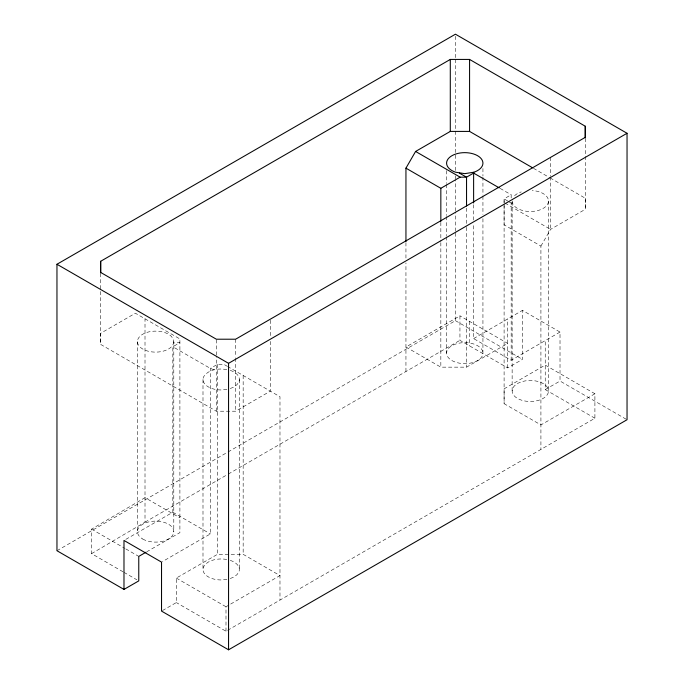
<?xml version="1.0" encoding="UTF-8"?>
<svg xmlns="http://www.w3.org/2000/svg" width="684" height="684" viewBox="0 0 684 684"><rect width="100%" height="100%" fill="white"/><g stroke="black" fill="none" stroke-linecap="round" stroke-linejoin="round"><path stroke-width="0.51" stroke-dasharray="3.42 2.56" d="M123.035 571.807L91.562 553.638L91.562 529.142L145.008 497.661L145.008 318.804M270.334 341.41L270.334 391.162L235.629 411.204L216.349 411.204L100.659 344.411L100.659 333.279L135.372 313.238L179.901 338.948L179.901 532.648L146.992 551.646M91.562 553.638L145.008 522.157L145.008 497.661L179.901 517.805M162.459 610.573L176.318 602.57L176.318 578.074L217.452 554.331L243.162 554.331L279.978 575.586L279.978 600.073M216.349 411.204L216.349 356.15M216.349 355.099L216.349 339.213M405.945 371.498L405.945 262.904M228.003 451.979L455.441 320.668L455.441 232.278M455.441 231.209L455.441 212.04M455.441 210.98L455.441 180.097M455.441 179.028L455.441 175.839M455.441 170.513L455.441 58.696M455.441 57.627L455.441 34.2M626.125 419.207L560.016 381.039L560.016 332.065L522.465 310.382L522.465 359.365L507.682 367.898L459.939 340.333L459.939 315.846L405.945 347.01L440.838 367.154L466.548 367.154L507.682 343.402L507.682 318.915M560.016 332.065L511.17 360.263L473.619 338.58L473.619 224.335M473.619 220.068L473.619 202.977M594.909 393.762L540.916 424.935L504.099 403.68L504.099 388.837L545.234 365.085L594.909 393.762L594.909 418.257L225.994 631.246L176.318 602.57M504.099 205.739L504.099 224.822L540.916 246.078L540.916 449.422M504.099 202.558L504.099 198.847L511.17 194.769L511.17 197.967M507.682 367.898L507.682 343.402L459.939 315.846M511.17 360.263L511.17 202.242M594.909 418.257L545.234 389.581L545.234 340.598M540.916 246.078L550.56 229.379L585.265 209.338L585.265 198.206L551.022 178.438M173.796 341.624L173.172 344.343L171.359 346.873A18.177 10.499 0 0 1 143.931 349.669A18.177 10.499 0 0 1 143.922 333.587A18.177 10.499 0 0 1 171.359 336.374L173.172 338.905L173.796 341.624L173.796 531.613M125.822 539.377L172.83 512.239L172.83 346.745L179.901 342.658L173.488 342.983M227.55 366.462L223.882 364.341L217.452 364.341L210.381 368.419L210.381 533.922L162.459 561.59M56.96 550.723L227.079 452.509M145.008 522.157L227.362 474.611M228.285 474.072L459.939 340.333M473.619 338.58L522.465 310.382M545.234 389.581L560.016 381.039M225.994 631.246L225.994 606.759L279.978 575.586L279.978 396.729L228.43 366.975M230.26 388.563L234.022 386.896L236.912 384.724L238.733 382.194A18.177 10.499 0 0 0 230.26 370.386M230.26 578.553L234.022 576.886L236.912 574.714L238.733 572.183A18.177 10.499 0 0 0 230.26 560.376M226.96 389.358L221.171 389.974A18.177 10.499 0 0 1 203.61 376.764C208.791 368.796 220.094 367.924 228.576 369.984M226.96 579.339L221.171 579.964A18.177 10.499 0 0 1 203.61 566.745L205.431 564.214L208.321 562.043L212.083 560.376A18.177 10.499 0 0 1 225.874 559.324L229.226 560.128M214.212 369.873L210.381 368.419L172.83 346.745M533.434 168.29L550.098 177.908M500.175 188.416L511.17 194.769M505.006 203.08L550.56 229.379L550.56 177.507M455.441 320.668L522.465 359.365M172.83 512.239L210.381 533.922M91.562 529.142L124.881 548.38M125.805 548.919L138.767 556.4M176.318 578.074L225.994 606.759M123.958 572.337L136.911 579.818M507.742 201.045L504.099 198.847L504.099 203.114M508.657 201.592L513.205 204.336M512.136 200.993L512.752 203.712L514.573 206.243A18.177 10.499 0 0 0 545.558 206.713A18.177 10.499 0 0 0 532.212 190.554M585.265 138.416L585.265 209.338M550.56 157.397L550.56 176.446M548.491 200.993L548.491 390.983A18.177 10.499 0 0 1 521.225 400.072A18.177 10.499 0 0 1 521.225 381.894A18.177 10.499 0 0 1 548.491 390.983M512.136 202.062L512.136 390.983M504.099 204.183L504.099 403.68M482.938 168.486L482.938 175.959M482.938 177.028L482.938 195.171M482.938 196.24L482.938 214.383M482.938 218.649L482.938 353.141A18.177 10.499 0 0 1 455.664 362.221A18.177 10.499 0 0 1 455.672 344.043A18.177 10.499 0 0 1 482.938 353.141M469.575 321.412L469.575 345.899M466.548 208.116L466.548 226.267M466.548 227.327L466.548 367.154M446.575 170.615L446.575 183.423M446.575 184.492L446.575 215.443M446.575 216.512L446.575 235.723M446.575 236.792L446.575 353.132M440.838 222.368L440.838 241.529M440.838 242.598L440.838 367.154M405.945 242.675L405.945 258.646M270.334 320.24L270.334 337.178M243.162 375.473L243.162 554.331M239.349 379.475L239.349 569.464M235.629 339.213L235.629 357.21M235.629 358.271L235.629 411.204M217.452 364.341L217.452 554.331M202.994 379.475L202.994 569.464M137.433 341.632L137.433 531.622M100.659 273.48L100.659 290.418M100.659 291.478L100.659 344.411M514.573 195.744A18.177 10.499 0 0 1 521.225 191.905M142.768 539.043A18.177 10.499 0 0 0 173.172 534.332A18.177 10.499 0 0 0 150.907 521.482A18.177 10.499 0 0 0 142.768 539.043"/><path stroke-width="1.03" d="M123.984 589.42L123.984 540.437L161.535 562.12L161.535 611.103L228.559 649.8L627.04 419.737L627.04 133.277L455.441 34.2L56.96 264.263L56.96 550.723L123.984 589.42L138.767 580.887L138.767 556.4L146.077 552.176M100.659 261.288L100.659 272.42L216.349 339.213L235.629 339.213L585.265 137.356L585.265 126.224L469.575 59.431L450.294 59.431L100.659 261.288L100.659 272.933M228.559 649.8L228.559 363.332L627.04 133.277M473.619 202.977L473.619 173.086L466.548 177.165L460.118 177.165L415.59 151.455L405.945 168.153L405.945 241.614M415.59 151.455L450.294 131.413L469.575 131.413L532.511 167.751M440.838 221.308L440.838 188.305L460.118 177.165M459.349 173.112L466.548 177.165L466.548 205.987M473.619 173.086L499.26 187.895M405.945 168.153L440.838 188.305M56.96 264.263L228.559 363.332M585.265 126.224L585.265 137.869M469.575 59.431L469.575 131.413M450.294 59.431L450.294 131.413M473.841 172.24L464.752 173.642L455.664 172.231A18.177 10.499 0 0 1 450.833 156.397A18.177 10.499 0 0 1 478.689 156.405A18.177 10.499 0 0 1 473.841 172.24"/></g></svg>
